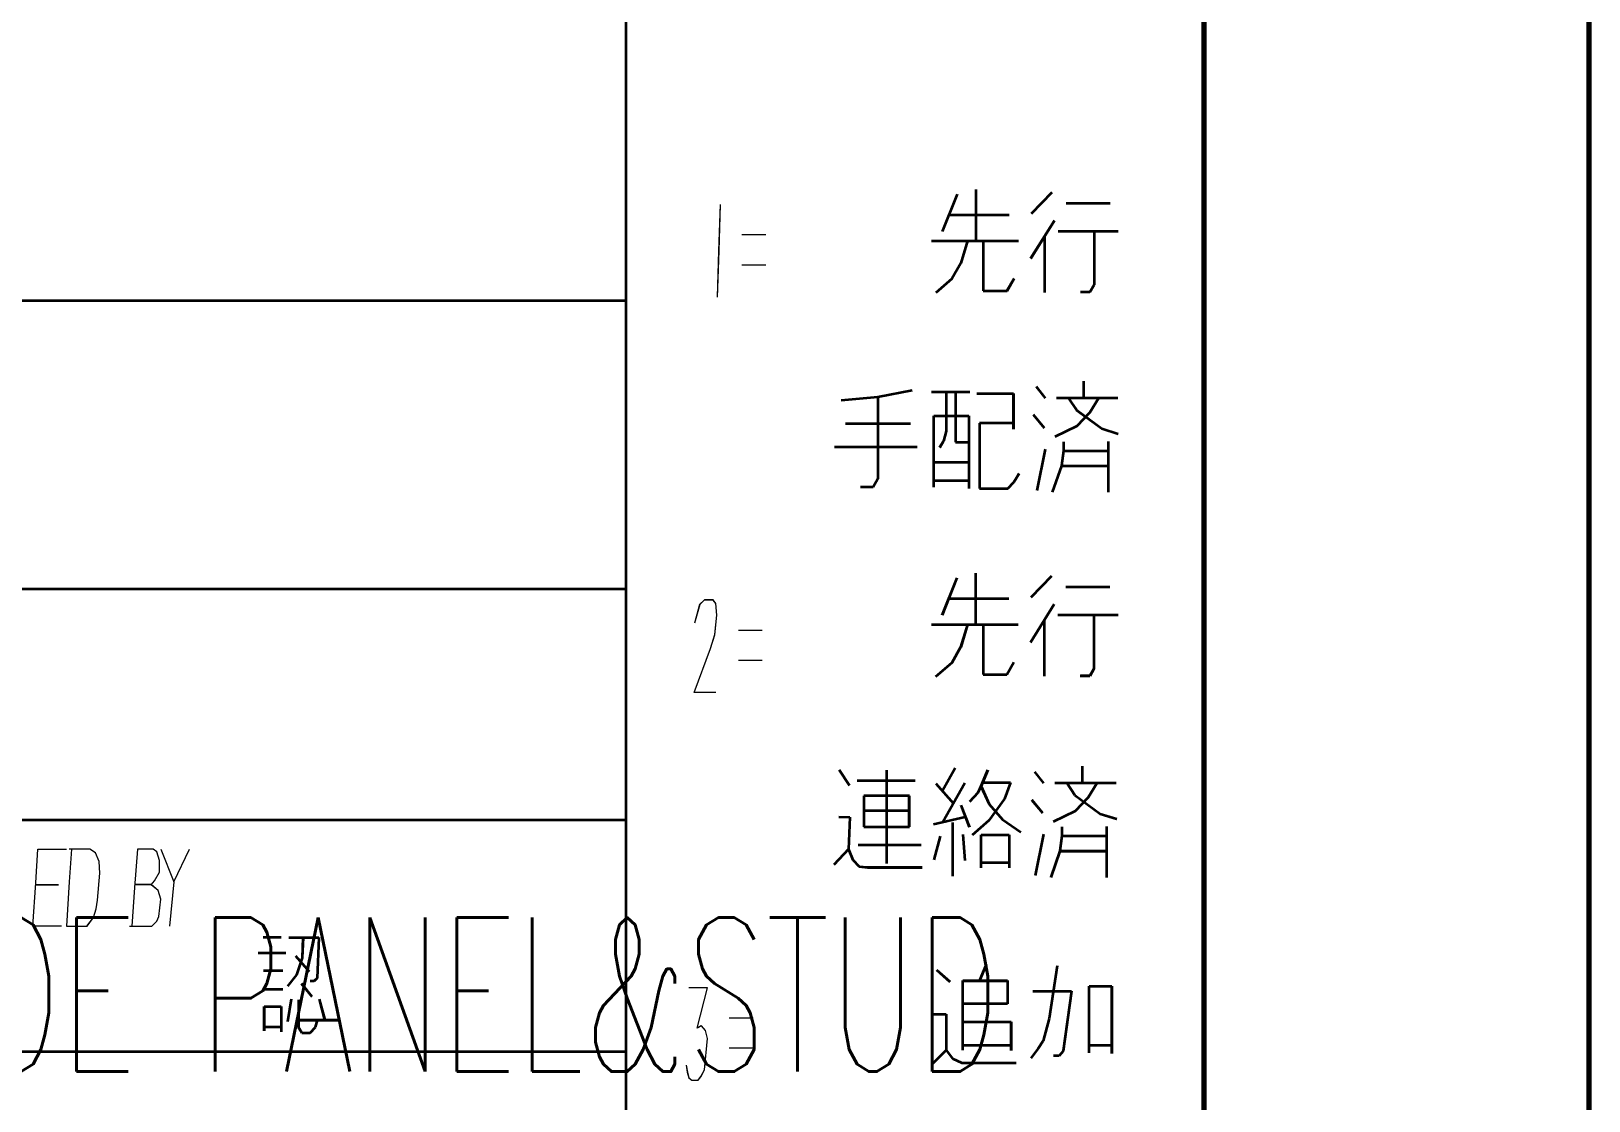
# Model space of a CAD drawing. Header units: millimetres. Extents: x 1333 to 104182, y -62616 to -5704.
# Drawn here: x 45198.6 to 45279.5, y -62341.4 to -62285.8 of the extents above; entities that cross this region are included whole.
import ezdxf
from ezdxf.enums import TextEntityAlignment as Align

# ---------------------------------------------------------------- set-up
doc = ezdxf.new("R2010")
doc.units = ezdxf.units.MM
doc.header["$LTSCALE"] = 0.5
for name, color, linetype in [('08', 1, 'Continuous'), ('11', 3, 'Continuous'), ('SHM_LABEL', 40, 'Continuous')]:
    doc.layers.add(name, color=color, linetype=linetype)
doc.styles.get("Standard").update_dxf_attribs({"font": 'simplex.shx'})

# ---------------------------------------------------------------- blocks, each defined once
blk = doc.blocks.new('999')
at = {"color": 7, "lineweight": 70}
for p, q in [((75924.98, -10161.12), (75924.98, -11943.12)), ((75894.98, -10191.12), (75894.98, -11913.12))]:
    blk.add_line(p, q, dxfattribs=at)
at = {"color": 7, "lineweight": 35}
for p, q in [((75849.98, -11451.12), (75849.98, -11913.12)), ((75894.98, -11451.12), (75894.98, -11913.12)), ((75594.98, -11506.62), (75849.98, -11506.62)), ((75849.98, -11529.12), (75474.98, -11529.12)), ((75849.98, -11547.12), (75474.98, -11547.12)), ((75474.98, -11565.12), (75849.98, -11565.12))]:
    blk.add_line(p, q, dxfattribs=at)
at = {"color": 7, "lineweight": 35, "ltscale": 0.026062}
blk.add_line((75875.77, -11498.35), (75874.61, -11501.25), dxfattribs=at)
at = {"color": 7, "lineweight": 35, "ltscale": 0.033304}
for p, q in [((75877.22, -11497.98), (75877.22, -11501.98)), ((75877.2, -11527.88), (75877.2, -11531.87))]:
    blk.add_line(p, q, dxfattribs=at)
at = {"color": 7, "lineweight": 35, "ltscale": 0.019246}
blk.add_line((75883.15, -11498.21), (75881.54, -11499.87), dxfattribs=at)
at = {"color": 7, "lineweight": 35, "ltscale": 0.028564}
for p, q in [((75884.27, -11499.04), (75887.7, -11499.04)), ((75884.25, -11528.93), (75887.68, -11528.93))]:
    blk.add_line(p, q, dxfattribs=at)
at = {"color": 7, "lineweight": 35, "ltscale": 0.039099}
for p, q in [((75875.13, -11499.95), (75879.82, -11499.95)), ((75875.11, -11529.85), (75879.8, -11529.85))]:
    blk.add_line(p, q, dxfattribs=at)
at = {"color": 7, "lineweight": 35, "ltscale": 0.029158}
for p, q in [((75883.35, -11500.39), (75881.5, -11503.37)), ((75883.33, -11530.29), (75881.48, -11533.26))]:
    blk.add_line(p, q, dxfattribs=at)
at = {"color": 7, "lineweight": 35, "ltscale": 0.056299}
for p, q in [((75873.79, -11501.98), (75880.55, -11501.98)), ((75873.77, -11531.87), (75880.53, -11531.87))]:
    blk.add_line(p, q, dxfattribs=at)
at = {"color": 7, "lineweight": 35, "ltscale": 0.015235}
for p, q in [((75876.59, -11501.98), (75876.06, -11503.73)), ((75876.57, -11531.87), (75876.05, -11533.62))]:
    blk.add_line(p, q, dxfattribs=at)
at = {"color": 7, "lineweight": 35, "ltscale": 0.032477}
blk.add_line((75877.81, -11501.98), (75877.81, -11505.88), dxfattribs=at)
at = {"color": 7, "lineweight": 35, "ltscale": 0.036459}
blk.add_line((75882.58, -11501.63), (75882.58, -11506.01), dxfattribs=at)
at = {"color": 7, "lineweight": 35, "ltscale": 0.039001}
blk.add_line((75883.64, -11501.22), (75888.32, -11501.22), dxfattribs=at)
at = {"color": 7, "lineweight": 35, "ltscale": 0.034955}
for p, q in [((75886.45, -11501.22), (75886.45, -11505.41)), ((75886.43, -11531.11), (75886.43, -11535.31))]:
    blk.add_line(p, q, dxfattribs=at)
at = {"color": 7, "lineweight": 35, "ltscale": 0.011701}
blk.add_line((75876.06, -11503.73), (75875.37, -11504.95), dxfattribs=at)
at = {"color": 7, "lineweight": 35, "ltscale": 0.013835}
blk.add_line((75875.37, -11504.95), (75874.12, -11506.04), dxfattribs=at)
at = {"color": 7, "lineweight": 35, "ltscale": 0.009281}
blk.add_line((75879.66, -11505.88), (75880.21, -11504.91), dxfattribs=at)
at = {"color": 7, "lineweight": 35, "ltscale": 0.005464}
for p, q in [((75886.45, -11505.41), (75886.12, -11505.98)), ((75886.43, -11535.31), (75886.1, -11535.88))]:
    blk.add_line(p, q, dxfattribs=at)
at = {"color": 7, "lineweight": 35, "ltscale": 0.015381}
for p, q in [((75877.81, -11505.88), (75879.66, -11505.88)), ((75877.79, -11535.77), (75879.64, -11535.77))]:
    blk.add_line(p, q, dxfattribs=at)
at = {"color": 7, "lineweight": 35, "ltscale": 0.006055}
for p, q in [((75886.12, -11505.98), (75885.39, -11505.98)), ((75886.1, -11535.88), (75885.37, -11535.88))]:
    blk.add_line(p, q, dxfattribs=at)
at = {"color": 7, "lineweight": 35, "ltscale": 0.010736}
for p, q in [((75885.65, -11514.2), (75885.65, -11512.91)), ((75885.53, -11544.2), (75885.53, -11542.91))]:
    blk.add_line(p, q, dxfattribs=at)
at = {"color": 7, "lineweight": 35, "ltscale": 0.023991}
blk.add_line((75866.74, -11514.4), (75869.6, -11514.13), dxfattribs=at)
at = {"color": 7, "lineweight": 35, "ltscale": 0.022685}
blk.add_line((75869.6, -11514.13), (75872.27, -11513.61), dxfattribs=at)
at = {"color": 7, "lineweight": 35, "ltscale": 0.053122}
blk.add_line((75869.6, -11514.13), (75869.6, -11520.51), dxfattribs=at)
at = {"color": 7, "lineweight": 35, "ltscale": 0.024707}
blk.add_line((75873.79, -11513.74), (75876.76, -11513.74), dxfattribs=at)
at = {"color": 7, "lineweight": 35, "ltscale": 0.025598}
blk.add_line((75874.91, -11513.74), (75874.91, -11516.81), dxfattribs=at)
at = {"color": 7, "lineweight": 35, "ltscale": 0.032755}
blk.add_line((75875.64, -11513.74), (75875.64, -11517.67), dxfattribs=at)
at = {"color": 7, "lineweight": 35, "ltscale": 0.023621}
blk.add_line((75877.32, -11513.87), (75880.15, -11513.87), dxfattribs=at)
at = {"color": 7, "lineweight": 35, "ltscale": 0.02312}
blk.add_line((75880.15, -11513.87), (75880.15, -11516.64), dxfattribs=at)
at = {"color": 7, "lineweight": 35, "ltscale": 0.009403}
blk.add_line((75881.93, -11513.34), (75882.62, -11514.23), dxfattribs=at)
at = {"color": 7, "lineweight": 35, "ltscale": 0.039832}
blk.add_line((75883.51, -11514.2), (75888.29, -11514.2), dxfattribs=at)
at = {"color": 7, "lineweight": 35, "ltscale": 0.009538}
for p, q in [((75884.43, -11514.2), (75885.06, -11515.16)), ((75884.31, -11544.2), (75884.94, -11545.15))]:
    blk.add_line(p, q, dxfattribs=at)
at = {"color": 7, "lineweight": 35, "ltscale": 0.020452}
for p, q in [((75885.06, -11515.16), (75887.04, -11516.61)), ((75884.94, -11545.15), (75886.92, -11546.61))]:
    blk.add_line(p, q, dxfattribs=at)
at = {"color": 7, "lineweight": 35, "ltscale": 0.012254}
blk.add_line((75886.12, -11515.36), (75885.09, -11516.41), dxfattribs=at)
at = {"color": 7, "lineweight": 35, "ltscale": 0.011223}
for p, q in [((75886.81, -11514.2), (75886.12, -11515.36)), ((75879.93, -11544.18), (75879.47, -11545.44)), ((75886.68, -11544.2), (75885.99, -11545.35))]:
    blk.add_line(p, q, dxfattribs=at)
at = {"color": 7, "lineweight": 35, "ltscale": 0.042297}
blk.add_line((75867.07, -11516.21), (75872.14, -11516.21), dxfattribs=at)
at = {"color": 7, "lineweight": 35, "ltscale": 0.022803}
for p, q in [((75873.95, -11515.62), (75876.69, -11515.62)), ((75873.95, -11519.22), (75876.69, -11519.22)), ((75873.95, -11520.64), (75876.69, -11520.64))]:
    blk.add_line(p, q, dxfattribs=at)
at = {"color": 7, "lineweight": 35, "ltscale": 0.04624}
blk.add_line((75873.95, -11521.17), (75873.95, -11515.62), dxfattribs=at)
at = {"color": 7, "lineweight": 35, "ltscale": 0.047064}
blk.add_line((75876.69, -11515.62), (75876.69, -11521.27), dxfattribs=at)
at = {"color": 7, "lineweight": 35, "ltscale": 0.042386}
blk.add_line((75877.51, -11516.18), (75877.51, -11521.27), dxfattribs=at)
at = {"color": 7, "lineweight": 35, "ltscale": 0.021973}
blk.add_line((75880.15, -11516.18), (75877.51, -11516.18), dxfattribs=at)
at = {"color": 7, "lineweight": 35, "ltscale": 0.011127}
for p, q in [((75881.7, -11515.52), (75882.56, -11516.54)), ((75881.58, -11545.52), (75882.43, -11546.54))]:
    blk.add_line(p, q, dxfattribs=at)
at = {"color": 7, "lineweight": 35, "ltscale": 0.015854}
blk.add_line((75885.09, -11516.41), (75883.38, -11517.24), dxfattribs=at)
at = {"color": 7, "lineweight": 35, "ltscale": 0.004815}
blk.add_line((75874.7, -11517.58), (75874.41, -11518.08), dxfattribs=at)
at = {"color": 7, "lineweight": 35, "ltscale": 0.006662}
blk.add_line((75874.91, -11516.81), (75874.7, -11517.58), dxfattribs=at)
at = {"color": 7, "lineweight": 35, "ltscale": 0.008789}
blk.add_line((75875.64, -11517.67), (75876.69, -11517.67), dxfattribs=at)
at = {"color": 7, "lineweight": 35, "ltscale": 0.005807}
blk.add_line((75884.06, -11517.63), (75884.06, -11518.33), dxfattribs=at)
at = {"color": 7, "lineweight": 35, "ltscale": 0.011203}
for p, q in [((75887.04, -11516.61), (75888.32, -11517.01)), ((75886.92, -11546.61), (75888.2, -11547))]:
    blk.add_line(p, q, dxfattribs=at)
at = {"color": 7, "lineweight": 35, "ltscale": 0.033029}
for p, q in [((75887.53, -11517.6), (75887.53, -11521.57)), ((75887.41, -11547.6), (75887.41, -11551.56))]:
    blk.add_line(p, q, dxfattribs=at)
at = {"color": 7, "lineweight": 35, "ltscale": 0.053833}
blk.add_line((75866.21, -11518.03), (75872.67, -11518.03), dxfattribs=at)
at = {"color": 7, "lineweight": 35, "ltscale": 0.027528}
blk.add_line((75882, -11521.43), (75882.66, -11518.2), dxfattribs=at)
at = {"color": 7, "lineweight": 35, "ltscale": 0.009992}
blk.add_line((75884.06, -11518.33), (75883.91, -11519.52), dxfattribs=at)
at = {"color": 7, "lineweight": 35, "ltscale": 0.028931}
for p, q in [((75884.06, -11518.33), (75887.53, -11518.33)), ((75883.94, -11548.33), (75887.41, -11548.33))]:
    blk.add_line(p, q, dxfattribs=at)
at = {"color": 7, "lineweight": 35, "ltscale": 0.006568}
blk.add_line((75880.2, -11520.79), (75880.59, -11520.11), dxfattribs=at)
at = {"color": 7, "lineweight": 35, "ltscale": 0.0181}
for p, q in [((75883.91, -11519.52), (75883.18, -11521.57)), ((75883.78, -11549.51), (75883.06, -11551.56))]:
    blk.add_line(p, q, dxfattribs=at)
at = {"color": 7, "lineweight": 35, "ltscale": 0.030212}
for p, q in [((75883.91, -11519.52), (75887.53, -11519.52)), ((75883.78, -11549.51), (75887.41, -11549.51))]:
    blk.add_line(p, q, dxfattribs=at)
at = {"color": 7, "lineweight": 35, "ltscale": 0.008105}
blk.add_line((75869.23, -11521.16), (75868.25, -11521.16), dxfattribs=at)
at = {"color": 7, "lineweight": 35, "ltscale": 0.006311}
blk.add_line((75869.6, -11520.51), (75869.23, -11521.16), dxfattribs=at)
at = {"color": 7, "lineweight": 35, "ltscale": 0.018396}
blk.add_line((75877.51, -11521.27), (75879.72, -11521.27), dxfattribs=at)
at = {"color": 7, "lineweight": 35, "ltscale": 0.005641}
blk.add_line((75879.72, -11521.27), (75880.2, -11520.79), dxfattribs=at)
at = {"color": 7, "lineweight": 35, "ltscale": 0.026057}
blk.add_line((75875.75, -11528.24), (75874.59, -11531.15), dxfattribs=at)
at = {"color": 7, "lineweight": 35, "ltscale": 0.019243}
blk.add_line((75883.13, -11528.11), (75881.52, -11529.76), dxfattribs=at)
at = {"color": 7, "lineweight": 35, "ltscale": 0.038989}
blk.add_line((75883.63, -11531.11), (75888.3, -11531.11), dxfattribs=at)
at = {"color": 7, "lineweight": 35, "ltscale": 0.03248}
blk.add_line((75877.79, -11531.87), (75877.79, -11535.77), dxfattribs=at)
at = {"color": 7, "lineweight": 35, "ltscale": 0.036456}
blk.add_line((75882.56, -11531.53), (75882.56, -11535.9), dxfattribs=at)
at = {"color": 7, "lineweight": 35, "ltscale": 0.011707}
blk.add_line((75876.05, -11533.62), (75875.35, -11534.85), dxfattribs=at)
at = {"color": 7, "lineweight": 35, "ltscale": 0.013828}
blk.add_line((75875.35, -11534.85), (75874.1, -11535.94), dxfattribs=at)
at = {"color": 7, "lineweight": 35, "ltscale": 0.009289}
blk.add_line((75879.64, -11535.77), (75880.19, -11534.81), dxfattribs=at)
at = {"color": 7, "lineweight": 35, "ltscale": 0.012115}
blk.add_line((75866.59, -11543.18), (75867.38, -11544.4), dxfattribs=at)
at = {"color": 7, "lineweight": 35, "ltscale": 0.060452}
blk.add_line((75870.28, -11543.22), (75870.28, -11550.47), dxfattribs=at)
at = {"color": 7, "lineweight": 35, "ltscale": 0.016808}
blk.add_line((75875.62, -11543.06), (75874.64, -11544.82), dxfattribs=at)
at = {"color": 7, "lineweight": 35, "ltscale": 0.011191}
blk.add_line((75878.15, -11543.22), (75877.63, -11544.46), dxfattribs=at)
at = {"color": 7, "lineweight": 35, "ltscale": 0.037488}
blk.add_line((75868, -11544.01), (75872.5, -11544.01), dxfattribs=at)
at = {"color": 7, "lineweight": 35, "ltscale": 0.01723}
blk.add_line((75874.12, -11544.26), (75875.49, -11545.81), dxfattribs=at)
at = {"color": 7, "lineweight": 35, "ltscale": 0.029078}
blk.add_line((75876.38, -11544.22), (75874.66, -11547.26), dxfattribs=at)
at = {"color": 7, "lineweight": 35, "ltscale": 0.004832}
blk.add_line((75877.63, -11544.46), (75877.38, -11544.98), dxfattribs=at)
at = {"color": 7, "lineweight": 35, "ltscale": 0.012763}
blk.add_line((75877.63, -11544.46), (75878.27, -11545.85), dxfattribs=at)
at = {"color": 7, "lineweight": 35, "ltscale": 0.018176}
for p, q in [((75877.75, -11544.18), (75879.93, -11544.18)), ((75877.65, -11548.25), (75879.83, -11548.25)), ((75877.65, -11550.41), (75879.83, -11550.41))]:
    blk.add_line(p, q, dxfattribs=at)
at = {"color": 7, "lineweight": 35, "ltscale": 0.009411}
blk.add_line((75881.81, -11543.34), (75882.5, -11544.23), dxfattribs=at)
at = {"color": 7, "lineweight": 35, "ltscale": 0.039819}
blk.add_line((75883.39, -11544.2), (75888.17, -11544.2), dxfattribs=at)
at = {"color": 7, "lineweight": 35, "ltscale": 0.020151}
for p, q in [((75868.5, -11545.21), (75868.5, -11547.63)), ((75872.05, -11547.63), (75872.05, -11545.21))]:
    blk.add_line(p, q, dxfattribs=at)
at = {"color": 7, "lineweight": 35, "ltscale": 0.02959}
for p, q in [((75872.05, -11545.21), (75868.5, -11545.21)), ((75872.05, -11546.37), (75868.5, -11546.37)), ((75868.5, -11547.63), (75872.05, -11547.63))]:
    blk.add_line(p, q, dxfattribs=at)
at = {"color": 7, "lineweight": 35, "ltscale": 0.007867}
blk.add_line((75877.38, -11544.98), (75876.74, -11545.68), dxfattribs=at)
at = {"color": 7, "lineweight": 35, "ltscale": 0.017303}
blk.add_line((75879.47, -11545.44), (75878.25, -11547.13), dxfattribs=at)
at = {"color": 7, "lineweight": 35, "ltscale": 0.012257}
blk.add_line((75885.99, -11545.35), (75884.97, -11546.41), dxfattribs=at)
at = {"color": 7, "lineweight": 35, "ltscale": 0.007087}
blk.add_line((75866.57, -11546.84), (75867.42, -11546.87), dxfattribs=at)
at = {"color": 7, "lineweight": 35, "ltscale": 0.02081}
blk.add_line((75867.42, -11546.87), (75867.32, -11549.37), dxfattribs=at)
at = {"color": 7, "lineweight": 35, "ltscale": 0.021142}
blk.add_line((75873.93, -11547.42), (75876.4, -11546.84), dxfattribs=at)
at = {"color": 7, "lineweight": 35, "ltscale": 0.015353}
blk.add_line((75876.07, -11545.93), (75876.72, -11547.65), dxfattribs=at)
at = {"color": 7, "lineweight": 35, "ltscale": 0.013237}
blk.add_line((75878.27, -11545.85), (75879.31, -11547.05), dxfattribs=at)
at = {"color": 7, "lineweight": 35, "ltscale": 0.015852}
blk.add_line((75884.97, -11546.41), (75883.26, -11547.24), dxfattribs=at)
at = {"color": 7, "lineweight": 35, "ltscale": 0.034821}
blk.add_line((75875.41, -11547.3), (75875.41, -11551.48), dxfattribs=at)
at = {"color": 7, "lineweight": 35, "ltscale": 0.014493}
blk.add_line((75878.25, -11547.13), (75876.94, -11548.27), dxfattribs=at)
at = {"color": 7, "lineweight": 35, "ltscale": 0.014467}
blk.add_line((75879.31, -11547.05), (75880.74, -11548.04), dxfattribs=at)
at = {"color": 7, "lineweight": 35, "ltscale": 0.005811}
blk.add_line((75883.94, -11547.63), (75883.94, -11548.33), dxfattribs=at)
at = {"color": 7, "lineweight": 35, "ltscale": 0.040857}
blk.add_line((75868.08, -11549.04), (75872.98, -11549.04), dxfattribs=at)
at = {"color": 7, "lineweight": 35, "ltscale": 0.015832}
blk.add_line((75874.45, -11548.36), (75873.96, -11550.2), dxfattribs=at)
at = {"color": 7, "lineweight": 35, "ltscale": 0.016815}
blk.add_line((75876.22, -11548.23), (75876.38, -11550.24), dxfattribs=at)
at = {"color": 7, "lineweight": 35, "ltscale": 0.021439}
for p, q in [((75877.65, -11550.82), (75877.65, -11548.25)), ((75879.83, -11548.25), (75879.83, -11550.82))]:
    blk.add_line(p, q, dxfattribs=at)
at = {"color": 7, "lineweight": 35, "ltscale": 0.027525}
blk.add_line((75881.87, -11551.43), (75882.53, -11548.19), dxfattribs=at)
at = {"color": 7, "lineweight": 35, "ltscale": 0.009989}
blk.add_line((75883.94, -11548.33), (75883.78, -11549.51), dxfattribs=at)
at = {"color": 7, "lineweight": 35, "ltscale": 0.014014}
blk.add_line((75867.32, -11549.37), (75866.17, -11550.59), dxfattribs=at)
at = {"color": 7, "lineweight": 35, "ltscale": 0.007453}
blk.add_line((75867.32, -11549.37), (75867.65, -11550.2), dxfattribs=at)
at = {"color": 7, "lineweight": 35, "ltscale": 0.005915}
blk.add_line((75867.65, -11550.2), (75868.15, -11550.71), dxfattribs=at)
at = {"color": 7, "lineweight": 35, "ltscale": 0.005361}
blk.add_line((75868.15, -11550.71), (75868.79, -11550.78), dxfattribs=at)
at = {"color": 7, "lineweight": 35, "ltscale": 0.035547}
blk.add_line((75868.79, -11550.78), (75873.06, -11550.78), dxfattribs=at)
at = {"color": 7, "lineweight": 35, "ltscale": 0.011829}
blk.add_line((75821.71, -11556.22), (75823.13, -11556.22), dxfattribs=at)
at = {"color": 7, "lineweight": 35, "ltscale": 0.01936}
blk.add_line((75823.73, -11556.25), (75826.06, -11556.25), dxfattribs=at)
at = {"color": 7, "lineweight": 35, "ltscale": 0.013301}
blk.add_line((75824.82, -11556.25), (75824.75, -11557.84), dxfattribs=at)
at = {"color": 7, "lineweight": 35, "ltscale": 0.026356}
blk.add_line((75826.06, -11556.25), (75825.93, -11559.41), dxfattribs=at)
at = {"color": 7, "lineweight": 35, "ltscale": 0.01803}
blk.add_line((75821.33, -11557.44), (75823.49, -11557.44), dxfattribs=at)
at = {"color": 7, "lineweight": 35, "ltscale": 0.013477}
blk.add_line((75824.25, -11557.67), (75825.31, -11558.89), dxfattribs=at)
at = {"color": 7, "lineweight": 35, "ltscale": 0.012549}
blk.add_line((75821.74, -11558.82), (75823.25, -11558.82), dxfattribs=at)
at = {"color": 7, "lineweight": 35, "ltscale": 0.011503}
blk.add_line((75824.75, -11557.84), (75824.31, -11559.15), dxfattribs=at)
at = {"color": 7, "lineweight": 35, "ltscale": 0.01167}
blk.add_line((75874.16, -11558.76), (75875.21, -11559.69), dxfattribs=at)
at = {"color": 7, "lineweight": 35, "ltscale": 0.011326}
blk.add_line((75878.03, -11558.35), (75877.51, -11559.61), dxfattribs=at)
at = {"color": 7, "lineweight": 35, "ltscale": 0.034764}
blk.add_line((75883.57, -11558.45), (75882.94, -11562.57), dxfattribs=at)
at = {"color": 7, "lineweight": 35, "ltscale": 0.009363}
blk.add_line((75824.31, -11559.15), (75823.61, -11560.03), dxfattribs=at)
at = {"color": 7, "lineweight": 35, "ltscale": 0.010799}
blk.add_line((75824.69, -11559.84), (75825.51, -11560.85), dxfattribs=at)
at = {"color": 7, "lineweight": 35, "ltscale": 0.002505}
blk.add_line((75825.68, -11559.64), (75825.38, -11559.65), dxfattribs=at)
at = {"color": 7, "lineweight": 35, "ltscale": 0.002798}
blk.add_line((75825.93, -11559.41), (75825.68, -11559.64), dxfattribs=at)
at = {"color": 7, "lineweight": 35, "ltscale": 0.028906}
for p, q in [((75876.22, -11559.61), (75879.69, -11559.61)), ((75879.69, -11561.41), (75876.22, -11561.41))]:
    blk.add_line(p, q, dxfattribs=at)
at = {"color": 7, "lineweight": 35, "ltscale": 0.045157}
blk.add_line((75876.22, -11565.03), (75876.22, -11559.61), dxfattribs=at)
at = {"color": 7, "lineweight": 35, "ltscale": 0.014951}
blk.add_line((75879.69, -11559.61), (75879.69, -11561.41), dxfattribs=at)
at = {"color": 7, "lineweight": 35, "ltscale": 0.014624}
for p, q in [((75886.06, -11560.04), (75887.81, -11560.04)), ((75887.81, -11564.66), (75886.06, -11564.66))]:
    blk.add_line(p, q, dxfattribs=at)
at = {"color": 7, "lineweight": 35, "ltscale": 0.043307}
blk.add_line((75886.06, -11565.23), (75886.06, -11560.04), dxfattribs=at)
at = {"color": 7, "lineweight": 35, "ltscale": 0.043768}
blk.add_line((75887.81, -11560.04), (75887.81, -11565.29), dxfattribs=at)
at = {"color": 7, "lineweight": 35, "ltscale": 0.012781}
blk.add_line((75821.71, -11560.27), (75823.25, -11560.27), dxfattribs=at)
at = {"color": 7, "lineweight": 35, "ltscale": 0.014818}
blk.add_line((75823.91, -11561.06), (75823.61, -11562.81), dxfattribs=at)
at = {"color": 7, "lineweight": 35, "ltscale": 0.017834}
blk.add_line((75824.48, -11561.11), (75824.48, -11563.25), dxfattribs=at)
at = {"color": 7, "lineweight": 35, "ltscale": 0.013793}
blk.add_line((75826.07, -11561.06), (75826.51, -11562.66), dxfattribs=at)
at = {"color": 7, "lineweight": 35, "ltscale": 0.02522}
blk.add_line((75881.67, -11560.42), (75884.69, -11560.42), dxfattribs=at)
at = {"color": 7, "lineweight": 35, "ltscale": 0.039231}
blk.add_line((75884.69, -11560.42), (75884.03, -11565.09), dxfattribs=at)
at = {"color": 7, "lineweight": 35, "ltscale": 0.010999}
for p, q in [((75821.81, -11561.62), (75823.13, -11561.62)), ((75821.81, -11563.2), (75823.13, -11563.2))]:
    blk.add_line(p, q, dxfattribs=at)
at = {"color": 7, "lineweight": 35, "ltscale": 0.015799}
blk.add_line((75821.81, -11563.52), (75821.81, -11561.62), dxfattribs=at)
at = {"color": 7, "lineweight": 35, "ltscale": 0.016516}
blk.add_line((75823.13, -11561.62), (75823.13, -11563.6), dxfattribs=at)
at = {"color": 7, "lineweight": 35, "ltscale": 0.009998}
blk.add_line((75873.73, -11562.22), (75874.93, -11562.22), dxfattribs=at)
at = {"color": 7, "lineweight": 35, "ltscale": 0.023425}
blk.add_line((75874.93, -11562.22), (75874.93, -11565.03), dxfattribs=at)
at = {"color": 7, "lineweight": 35, "ltscale": 0.014994}
blk.add_line((75882.94, -11562.57), (75882.48, -11564.31), dxfattribs=at)
at = {"color": 7, "lineweight": 35, "ltscale": 0.00408}
blk.add_line((75824.48, -11563.25), (75824.72, -11563.67), dxfattribs=at)
at = {"color": 7, "lineweight": 35, "ltscale": 0.005493}
blk.add_line((75824.72, -11563.67), (75825.38, -11563.67), dxfattribs=at)
at = {"color": 7, "lineweight": 35, "ltscale": 0.005028}
blk.add_line((75825.38, -11563.67), (75825.81, -11563.24), dxfattribs=at)
at = {"color": 7, "lineweight": 35, "ltscale": 0.004708}
blk.add_line((75825.81, -11563.24), (75825.96, -11562.7), dxfattribs=at)
at = {"color": 7, "lineweight": 35, "ltscale": 0.031213}
for p, q in [((75876.22, -11562.81), (75879.97, -11562.81)), ((75876.22, -11564.64), (75879.97, -11564.64))]:
    blk.add_line(p, q, dxfattribs=at)
at = {"color": 7, "lineweight": 35, "ltscale": 0.018649}
blk.add_line((75879.97, -11562.81), (75879.97, -11565.05), dxfattribs=at)
at = {"color": 7, "lineweight": 35, "ltscale": 0.012846}
blk.add_line((75874.93, -11565.03), (75873.84, -11566.12), dxfattribs=at)
at = {"color": 7, "lineweight": 35, "ltscale": 0.006719}
blk.add_line((75874.93, -11565.03), (75875.41, -11565.68), dxfattribs=at)
at = {"color": 7, "lineweight": 35, "ltscale": 0.00791}
blk.add_line((75882.09, -11564.9), (75881.52, -11565.66), dxfattribs=at)
at = {"color": 7, "lineweight": 35, "ltscale": 0.005891}
blk.add_line((75882.48, -11564.31), (75882.09, -11564.9), dxfattribs=at)
at = {"color": 7, "lineweight": 35, "ltscale": 0.003947}
blk.add_line((75884.03, -11565.09), (75883.73, -11565.46), dxfattribs=at)
at = {"color": 7, "lineweight": 35, "ltscale": 0.006604}
blk.add_line((75875.41, -11565.68), (75876.13, -11566.01), dxfattribs=at)
at = {"color": 7, "lineweight": 35, "ltscale": 0.035364}
blk.add_line((75876.13, -11566.01), (75880.37, -11566.01), dxfattribs=at)
at = {"color": 7, "lineweight": 35, "ltscale": 0.00369}
blk.add_line((75883.73, -11565.46), (75883.29, -11565.47), dxfattribs=at)
at = {"color": 7, "lineweight": 13}
for points in [[(75857.32, -11499.16), (75857.2, -11502.76), (75857.08, -11506.36)], [(75859.02, -11501.5), (75860.87, -11501.5)], [(75859.02, -11503.84), (75860.87, -11503.84)], [(75856.97, -11537.16), (75855.28, -11537.16), (75856.57, -11533.74), (75856.89, -11532.66), (75857.05, -11531.13), (75856.97, -11530.23), (75856.77, -11529.96), (75856.08, -11529.96), (75855.72, -11530.32), (75855.32, -11531.76)], [(75858.75, -11532.3), (75860.6, -11532.3)], [(75858.75, -11534.64), (75860.6, -11534.64)], [(75806, -11555.36), (75803.79, -11555.36), (75804.01, -11551.98), (75804.17, -11549.36), (75806.39, -11549.36)], [(75806.39, -11555.36), (75808, -11555.36), (75808.5, -11554.68), (75808.72, -11554.01), (75808.83, -11553.33), (75809, -11551.23), (75808.94, -11550.33), (75808.66, -11549.66), (75808.22, -11549.36), (75806.61, -11549.36)], [(75806.78, -11549.36), (75806.61, -11551.91), (75806.39, -11555.36)], [(75811.32, -11555.36), (75813.04, -11555.36), (75813.43, -11554.98), (75813.6, -11554.61), (75813.76, -11553.26), (75813.54, -11552.58), (75812.99, -11552.13), (75813.26, -11551.83), (75813.65, -11551.16), (75813.65, -11550.26), (75813.43, -11549.58), (75813.15, -11549.36), (75811.93, -11549.36), (75811.71, -11552.36), (75811.49, -11555.36)], [(75813.76, -11549.36), (75814.76, -11551.91), (75814.43, -11555.36)], [(75814.76, -11551.91), (75815.98, -11549.36)], [(75804.01, -11552.13), (75805.78, -11552.13)], [(75812.99, -11552.13), (75811.71, -11552.13)], [(75854.68, -11566.19), (75854.76, -11566.73), (75854.88, -11567.18), (75855.12, -11567.36), (75855.6, -11567.36), (75855.81, -11567.09), (75856.09, -11566.55), (75856.33, -11564.12), (75856.17, -11563.49), (75855.85, -11563.13), (75855.52, -11563.31), (75856.33, -11560.16), (75854.88, -11560.16)], [(75858.02, -11562.5), (75859.88, -11562.5)], [(75858.02, -11564.84), (75859.88, -11564.84)]]:
    blk.add_lwpolyline(points, dxfattribs=at)

msp = doc.modelspace()

# ---------------------------------------------------------------- linework, layer by layer
at = {"color": 7, "lineweight": 70}
for p, q in [((45279.462, -61402.825), (45279.462, -62590.825)), ((45259.462, -61422.825), (45259.462, -62570.825))]:
    msp.add_line(p, q, dxfattribs=at)
at = {"color": 7, "lineweight": 35}
for p, q in [((45229.462, -62262.825), (45229.462, -62570.825)), ((45259.462, -62262.825), (45259.462, -62570.825)), ((45059.462, -62299.825), (45229.462, -62299.825)), ((45229.462, -62314.825), (44979.462, -62314.825)), ((45229.462, -62326.825), (44979.462, -62326.825)), ((44979.462, -62338.825), (45229.462, -62338.825))]:
    msp.add_line(p, q, dxfattribs=at)
at = {"color": 7, "lineweight": 35, "ltscale": 0.026062}
msp.add_line((45246.656, -62294.309), (45245.886, -62296.247), dxfattribs=at)
at = {"color": 7, "lineweight": 35, "ltscale": 0.033304}
for p, q in [((45247.623, -62294.067), (45247.623, -62296.732)), ((45247.609, -62313.997), (45247.609, -62316.661))]:
    msp.add_line(p, q, dxfattribs=at)
at = {"color": 7, "lineweight": 35, "ltscale": 0.019246}
msp.add_line((45251.577, -62294.221), (45250.501, -62295.322), dxfattribs=at)
at = {"color": 7, "lineweight": 35, "ltscale": 0.028564}
for p, q in [((45252.324, -62294.772), (45254.609, -62294.772)), ((45252.311, -62314.701), (45254.596, -62314.701))]:
    msp.add_line(p, q, dxfattribs=at)
at = {"color": 7, "lineweight": 35, "ltscale": 0.039099}
for p, q in [((45246.23, -62295.381), (45249.358, -62295.381)), ((45246.217, -62315.311), (45249.345, -62315.311))]:
    msp.add_line(p, q, dxfattribs=at)
at = {"color": 7, "lineweight": 35, "ltscale": 0.029158}
for p, q in [((45251.709, -62295.675), (45250.478, -62297.656)), ((45251.696, -62315.604), (45250.465, -62317.586))]:
    msp.add_line(p, q, dxfattribs=at)
at = {"color": 7, "lineweight": 35, "ltscale": 0.056299}
for p, q in [((45245.337, -62296.732), (45249.841, -62296.732)), ((45245.325, -62316.661), (45249.829, -62316.661))]:
    msp.add_line(p, q, dxfattribs=at)
at = {"color": 7, "lineweight": 35, "ltscale": 0.015235}
for p, q in [((45247.205, -62296.732), (45246.853, -62297.899)), ((45247.192, -62316.661), (45246.84, -62317.828))]:
    msp.add_line(p, q, dxfattribs=at)
at = {"color": 7, "lineweight": 35, "ltscale": 0.032477}
msp.add_line((45248.017, -62296.732), (45248.017, -62299.33), dxfattribs=at)
at = {"color": 7, "lineweight": 35, "ltscale": 0.036459}
msp.add_line((45251.195, -62296.501), (45251.195, -62299.418), dxfattribs=at)
at = {"color": 7, "lineweight": 35, "ltscale": 0.039001}
msp.add_line((45251.906, -62296.225), (45255.026, -62296.225), dxfattribs=at)
at = {"color": 7, "lineweight": 35, "ltscale": 0.034955}
for p, q in [((45253.774, -62296.225), (45253.774, -62299.021)), ((45253.761, -62316.155), (45253.761, -62318.951))]:
    msp.add_line(p, q, dxfattribs=at)
at = {"color": 7, "lineweight": 35, "ltscale": 0.011701}
msp.add_line((45246.853, -62297.899), (45246.392, -62298.713), dxfattribs=at)
at = {"color": 7, "lineweight": 35, "ltscale": 0.013835}
msp.add_line((45246.392, -62298.713), (45245.557, -62299.44), dxfattribs=at)
at = {"color": 7, "lineweight": 35, "ltscale": 0.015381}
for p, q in [((45248.017, -62299.33), (45249.248, -62299.33)), ((45248.004, -62319.259), (45249.235, -62319.259))]:
    msp.add_line(p, q, dxfattribs=at)
at = {"color": 7, "lineweight": 35, "ltscale": 0.009281}
msp.add_line((45249.248, -62299.33), (45249.619, -62298.687), dxfattribs=at)
at = {"color": 7, "lineweight": 35, "ltscale": 0.005464}
for p, q in [((45253.774, -62299.021), (45253.555, -62299.4)), ((45253.761, -62318.951), (45253.543, -62319.329))]:
    msp.add_line(p, q, dxfattribs=at)
at = {"color": 7, "lineweight": 35, "ltscale": 0.006055}
for p, q in [((45253.555, -62299.4), (45253.071, -62299.4)), ((45253.543, -62319.329), (45253.058, -62319.329))]:
    msp.add_line(p, q, dxfattribs=at)
at = {"color": 7, "lineweight": 35, "ltscale": 0.010736}
for p, q in [((45253.247, -62304.879), (45253.247, -62304.02)), ((45253.165, -62324.877), (45253.165, -62324.018))]:
    msp.add_line(p, q, dxfattribs=at)
at = {"color": 7, "lineweight": 35, "ltscale": 0.023991}
msp.add_line((45240.635, -62305.011), (45242.546, -62304.834), dxfattribs=at)
at = {"color": 7, "lineweight": 35, "ltscale": 0.022685}
msp.add_line((45242.546, -62304.834), (45244.327, -62304.482), dxfattribs=at)
at = {"color": 7, "lineweight": 35, "ltscale": 0.053122}
msp.add_line((45242.546, -62304.834), (45242.546, -62309.084), dxfattribs=at)
at = {"color": 7, "lineweight": 35, "ltscale": 0.024707}
msp.add_line((45245.337, -62304.57), (45247.314, -62304.57), dxfattribs=at)
at = {"color": 7, "lineweight": 35, "ltscale": 0.025598}
msp.add_line((45246.084, -62304.57), (45246.084, -62306.618), dxfattribs=at)
at = {"color": 7, "lineweight": 35, "ltscale": 0.032755}
msp.add_line((45246.568, -62304.57), (45246.568, -62307.191), dxfattribs=at)
at = {"color": 7, "lineweight": 35, "ltscale": 0.023621}
msp.add_line((45247.688, -62304.658), (45249.578, -62304.658), dxfattribs=at)
at = {"color": 7, "lineweight": 35, "ltscale": 0.02312}
msp.add_line((45249.578, -62304.658), (45249.578, -62306.508), dxfattribs=at)
at = {"color": 7, "lineweight": 35, "ltscale": 0.009403}
msp.add_line((45250.764, -62304.306), (45251.225, -62304.9), dxfattribs=at)
at = {"color": 7, "lineweight": 35, "ltscale": 0.039832}
msp.add_line((45251.818, -62304.879), (45255.004, -62304.879), dxfattribs=at)
at = {"color": 7, "lineweight": 35, "ltscale": 0.009538}
for p, q in [((45252.433, -62304.879), (45252.851, -62305.517)), ((45252.351, -62324.877), (45252.769, -62325.515))]:
    msp.add_line(p, q, dxfattribs=at)
at = {"color": 7, "lineweight": 35, "ltscale": 0.011223}
for p, q in [((45254.015, -62304.879), (45253.554, -62305.649)), ((45249.43, -62324.865), (45249.121, -62325.707)), ((45253.933, -62324.877), (45253.472, -62325.647))]:
    msp.add_line(p, q, dxfattribs=at)
at = {"color": 7, "lineweight": 35, "ltscale": 0.022803}
for p, q in [((45245.447, -62305.825), (45247.271, -62305.825)), ((45245.447, -62308.225), (45247.271, -62308.225)), ((45245.447, -62309.172), (45247.271, -62309.172))]:
    msp.add_line(p, q, dxfattribs=at)
at = {"color": 7, "lineweight": 35, "ltscale": 0.04624}
msp.add_line((45245.447, -62309.525), (45245.447, -62305.825), dxfattribs=at)
at = {"color": 7, "lineweight": 35, "ltscale": 0.047064}
msp.add_line((45247.271, -62305.825), (45247.271, -62309.59), dxfattribs=at)
at = {"color": 7, "lineweight": 35, "ltscale": 0.011127}
for p, q in [((45250.61, -62305.759), (45251.181, -62306.442)), ((45250.528, -62325.757), (45251.099, -62326.44))]:
    msp.add_line(p, q, dxfattribs=at)
at = {"color": 7, "lineweight": 35, "ltscale": 0.020452}
for p, q in [((45252.851, -62305.517), (45254.169, -62306.486)), ((45252.769, -62325.515), (45254.087, -62326.484))]:
    msp.add_line(p, q, dxfattribs=at)
at = {"color": 7, "lineweight": 35, "ltscale": 0.012254}
msp.add_line((45253.554, -62305.649), (45252.873, -62306.354), dxfattribs=at)
at = {"color": 7, "lineweight": 35, "ltscale": 0.042297}
msp.add_line((45240.855, -62306.222), (45244.239, -62306.222), dxfattribs=at)
at = {"color": 7, "lineweight": 35, "ltscale": 0.006662}
msp.add_line((45246.084, -62306.618), (45245.946, -62307.133), dxfattribs=at)
at = {"color": 7, "lineweight": 35, "ltscale": 0.042386}
msp.add_line((45247.82, -62306.2), (45247.82, -62309.59), dxfattribs=at)
at = {"color": 7, "lineweight": 35, "ltscale": 0.021973}
msp.add_line((45249.578, -62306.2), (45247.82, -62306.2), dxfattribs=at)
at = {"color": 7, "lineweight": 35, "ltscale": 0.015854}
msp.add_line((45252.873, -62306.354), (45251.73, -62306.904), dxfattribs=at)
at = {"color": 7, "lineweight": 35, "ltscale": 0.011203}
for p, q in [((45254.169, -62306.486), (45255.026, -62306.75)), ((45254.087, -62326.484), (45254.944, -62326.748))]:
    msp.add_line(p, q, dxfattribs=at)
at = {"color": 7, "lineweight": 35, "ltscale": 0.053833}
msp.add_line((45240.284, -62307.433), (45244.59, -62307.433), dxfattribs=at)
at = {"color": 7, "lineweight": 35, "ltscale": 0.004815}
msp.add_line((45245.946, -62307.133), (45245.753, -62307.467), dxfattribs=at)
at = {"color": 7, "lineweight": 35, "ltscale": 0.008789}
msp.add_line((45246.568, -62307.191), (45247.271, -62307.191), dxfattribs=at)
at = {"color": 7, "lineweight": 35, "ltscale": 0.005807}
msp.add_line((45252.184, -62307.166), (45252.184, -62307.631), dxfattribs=at)
at = {"color": 7, "lineweight": 35, "ltscale": 0.033029}
for p, q in [((45254.499, -62307.146), (45254.499, -62309.789)), ((45254.417, -62327.144), (45254.417, -62329.787))]:
    msp.add_line(p, q, dxfattribs=at)
at = {"color": 7, "lineweight": 35, "ltscale": 0.027528}
msp.add_line((45250.808, -62309.701), (45251.248, -62307.543), dxfattribs=at)
at = {"color": 7, "lineweight": 35, "ltscale": 0.009992}
msp.add_line((45252.184, -62307.631), (45252.082, -62308.423), dxfattribs=at)
at = {"color": 7, "lineweight": 35, "ltscale": 0.028931}
for p, q in [((45252.184, -62307.631), (45254.499, -62307.631)), ((45252.102, -62327.629), (45254.417, -62327.629))]:
    msp.add_line(p, q, dxfattribs=at)
at = {"color": 7, "lineweight": 35, "ltscale": 0.006311}
msp.add_line((45242.546, -62309.084), (45242.294, -62309.522), dxfattribs=at)
at = {"color": 7, "lineweight": 35, "ltscale": 0.006568}
msp.add_line((45249.611, -62309.272), (45249.874, -62308.816), dxfattribs=at)
at = {"color": 7, "lineweight": 35, "ltscale": 0.0181}
for p, q in [((45252.082, -62308.423), (45251.599, -62309.789)), ((45252, -62328.421), (45251.517, -62329.787))]:
    msp.add_line(p, q, dxfattribs=at)
at = {"color": 7, "lineweight": 35, "ltscale": 0.030212}
for p, q in [((45252.082, -62308.423), (45254.499, -62308.423)), ((45252, -62328.421), (45254.417, -62328.421))]:
    msp.add_line(p, q, dxfattribs=at)
at = {"color": 7, "lineweight": 35, "ltscale": 0.008105}
msp.add_line((45242.294, -62309.522), (45241.646, -62309.522), dxfattribs=at)
at = {"color": 7, "lineweight": 35, "ltscale": 0.018396}
msp.add_line((45247.82, -62309.59), (45249.292, -62309.59), dxfattribs=at)
at = {"color": 7, "lineweight": 35, "ltscale": 0.005641}
msp.add_line((45249.292, -62309.59), (45249.611, -62309.272), dxfattribs=at)
at = {"color": 7, "lineweight": 35, "ltscale": 0.026057}
msp.add_line((45246.642, -62314.239), (45245.874, -62316.177), dxfattribs=at)
at = {"color": 7, "lineweight": 35, "ltscale": 0.019243}
msp.add_line((45251.564, -62314.151), (45250.488, -62315.252), dxfattribs=at)
at = {"color": 7, "lineweight": 35, "ltscale": 0.038989}
msp.add_line((45251.894, -62316.155), (45255.013, -62316.155), dxfattribs=at)
at = {"color": 7, "lineweight": 35, "ltscale": 0.03248}
msp.add_line((45248.004, -62316.661), (45248.004, -62319.259), dxfattribs=at)
at = {"color": 7, "lineweight": 35, "ltscale": 0.036456}
msp.add_line((45251.183, -62316.431), (45251.183, -62319.347), dxfattribs=at)
at = {"color": 7, "lineweight": 35, "ltscale": 0.011707}
msp.add_line((45246.84, -62317.828), (45246.378, -62318.643), dxfattribs=at)
at = {"color": 7, "lineweight": 35, "ltscale": 0.013828}
msp.add_line((45246.378, -62318.643), (45245.544, -62319.369), dxfattribs=at)
at = {"color": 7, "lineweight": 35, "ltscale": 0.009289}
msp.add_line((45249.235, -62319.259), (45249.607, -62318.616), dxfattribs=at)
at = {"color": 7, "lineweight": 35, "ltscale": 0.012115}
msp.add_line((45240.538, -62324.198), (45241.066, -62325.011), dxfattribs=at)
at = {"color": 7, "lineweight": 35, "ltscale": 0.060452}
msp.add_line((45242.996, -62324.224), (45242.996, -62329.06), dxfattribs=at)
at = {"color": 7, "lineweight": 35, "ltscale": 0.016808}
msp.add_line((45246.56, -62324.121), (45245.904, -62325.295), dxfattribs=at)
at = {"color": 7, "lineweight": 35, "ltscale": 0.011191}
msp.add_line((45248.246, -62324.224), (45247.899, -62325.05), dxfattribs=at)
at = {"color": 7, "lineweight": 35, "ltscale": 0.009411}
msp.add_line((45250.681, -62324.304), (45251.143, -62324.899), dxfattribs=at)
at = {"color": 7, "lineweight": 35, "ltscale": 0.037488}
msp.add_line((45241.477, -62324.753), (45244.476, -62324.753), dxfattribs=at)
at = {"color": 7, "lineweight": 35, "ltscale": 0.01723}
msp.add_line((45245.556, -62324.921), (45246.47, -62325.952), dxfattribs=at)
at = {"color": 7, "lineweight": 35, "ltscale": 0.029078}
msp.add_line((45247.062, -62324.895), (45245.917, -62326.92), dxfattribs=at)
at = {"color": 7, "lineweight": 35, "ltscale": 0.004832}
msp.add_line((45247.899, -62325.05), (45247.731, -62325.398), dxfattribs=at)
at = {"color": 7, "lineweight": 35, "ltscale": 0.012763}
msp.add_line((45247.899, -62325.05), (45248.324, -62325.978), dxfattribs=at)
at = {"color": 7, "lineweight": 35, "ltscale": 0.018176}
for p, q in [((45247.976, -62324.865), (45249.43, -62324.865)), ((45247.912, -62327.577), (45249.366, -62327.577)), ((45247.912, -62329.022), (45249.366, -62329.022))]:
    msp.add_line(p, q, dxfattribs=at)
at = {"color": 7, "lineweight": 35, "ltscale": 0.039819}
msp.add_line((45251.736, -62324.877), (45254.921, -62324.877), dxfattribs=at)
at = {"color": 7, "lineweight": 35, "ltscale": 0.020151}
for p, q in [((45241.812, -62325.553), (45241.812, -62327.165)), ((45244.179, -62327.165), (45244.179, -62325.553))]:
    msp.add_line(p, q, dxfattribs=at)
at = {"color": 7, "lineweight": 35, "ltscale": 0.02959}
for p, q in [((45244.179, -62325.553), (45241.812, -62325.553)), ((45244.179, -62326.326), (45241.812, -62326.326)), ((45241.812, -62327.165), (45244.179, -62327.165))]:
    msp.add_line(p, q, dxfattribs=at)
at = {"color": 7, "lineweight": 35, "ltscale": 0.015353}
msp.add_line((45246.856, -62326.03), (45247.294, -62327.178), dxfattribs=at)
at = {"color": 7, "lineweight": 35, "ltscale": 0.007867}
msp.add_line((45247.731, -62325.398), (45247.306, -62325.862), dxfattribs=at)
at = {"color": 7, "lineweight": 35, "ltscale": 0.017303}
msp.add_line((45249.121, -62325.707), (45248.31, -62326.829), dxfattribs=at)
at = {"color": 7, "lineweight": 35, "ltscale": 0.013237}
msp.add_line((45248.324, -62325.978), (45249.018, -62326.778), dxfattribs=at)
at = {"color": 7, "lineweight": 35, "ltscale": 0.012257}
msp.add_line((45253.472, -62325.647), (45252.791, -62326.352), dxfattribs=at)
at = {"color": 7, "lineweight": 35, "ltscale": 0.007087}
msp.add_line((45240.525, -62326.636), (45241.091, -62326.662), dxfattribs=at)
at = {"color": 7, "lineweight": 35, "ltscale": 0.02081}
msp.add_line((45241.091, -62326.662), (45241.027, -62328.325), dxfattribs=at)
at = {"color": 7, "lineweight": 35, "ltscale": 0.021142}
msp.add_line((45245.428, -62327.023), (45247.075, -62326.636), dxfattribs=at)
at = {"color": 7, "lineweight": 35, "ltscale": 0.014493}
msp.add_line((45248.31, -62326.829), (45247.435, -62327.59), dxfattribs=at)
at = {"color": 7, "lineweight": 35, "ltscale": 0.014467}
msp.add_line((45249.018, -62326.778), (45249.97, -62327.436), dxfattribs=at)
at = {"color": 7, "lineweight": 35, "ltscale": 0.015852}
msp.add_line((45252.791, -62326.352), (45251.648, -62326.902), dxfattribs=at)
at = {"color": 7, "lineweight": 35, "ltscale": 0.015832}
msp.add_line((45245.775, -62327.655), (45245.454, -62328.88), dxfattribs=at)
at = {"color": 7, "lineweight": 35, "ltscale": 0.034821}
msp.add_line((45246.419, -62326.945), (45246.419, -62329.731), dxfattribs=at)
at = {"color": 7, "lineweight": 35, "ltscale": 0.016815}
msp.add_line((45246.96, -62327.565), (45247.062, -62328.906), dxfattribs=at)
at = {"color": 7, "lineweight": 35, "ltscale": 0.021439}
for p, q in [((45247.912, -62329.293), (45247.912, -62327.577)), ((45249.366, -62327.577), (45249.366, -62329.293))]:
    msp.add_line(p, q, dxfattribs=at)
at = {"color": 7, "lineweight": 35, "ltscale": 0.027525}
msp.add_line((45250.726, -62329.699), (45251.166, -62327.541), dxfattribs=at)
at = {"color": 7, "lineweight": 35, "ltscale": 0.009989}
msp.add_line((45252.102, -62327.629), (45252, -62328.421), dxfattribs=at)
at = {"color": 7, "lineweight": 35, "ltscale": 0.005811}
msp.add_line((45252.102, -62327.164), (45252.102, -62327.629), dxfattribs=at)
at = {"color": 7, "lineweight": 35, "ltscale": 0.014014}
msp.add_line((45241.027, -62328.325), (45240.254, -62329.138), dxfattribs=at)
at = {"color": 7, "lineweight": 35, "ltscale": 0.007453}
msp.add_line((45241.027, -62328.325), (45241.246, -62328.88), dxfattribs=at)
at = {"color": 7, "lineweight": 35, "ltscale": 0.040857}
msp.add_line((45241.529, -62328.106), (45244.797, -62328.106), dxfattribs=at)
at = {"color": 7, "lineweight": 35, "ltscale": 0.005915}
msp.add_line((45241.246, -62328.88), (45241.58, -62329.215), dxfattribs=at)
at = {"color": 7, "lineweight": 35, "ltscale": 0.005361}
msp.add_line((45241.58, -62329.215), (45242.005, -62329.267), dxfattribs=at)
at = {"color": 7, "lineweight": 35, "ltscale": 0.035547}
msp.add_line((45242.005, -62329.267), (45244.849, -62329.267), dxfattribs=at)
at = {"color": 7, "lineweight": 35, "ltscale": 0.011829}
msp.add_line((45210.62, -62332.893), (45211.566, -62332.893), dxfattribs=at)
at = {"color": 7, "lineweight": 35, "ltscale": 0.01936}
msp.add_line((45211.966, -62332.912), (45213.515, -62332.912), dxfattribs=at)
at = {"color": 7, "lineweight": 35, "ltscale": 0.013301}
msp.add_line((45212.693, -62332.912), (45212.645, -62333.975), dxfattribs=at)
at = {"color": 7, "lineweight": 35, "ltscale": 0.026356}
msp.add_line((45213.515, -62332.912), (45213.429, -62335.018), dxfattribs=at)
at = {"color": 7, "lineweight": 35, "ltscale": 0.01803}
msp.add_line((45210.362, -62333.707), (45211.804, -62333.707), dxfattribs=at)
at = {"color": 7, "lineweight": 35, "ltscale": 0.013477}
msp.add_line((45212.311, -62333.86), (45213.018, -62334.674), dxfattribs=at)
at = {"color": 7, "lineweight": 35, "ltscale": 0.011503}
msp.add_line((45212.645, -62333.975), (45212.349, -62334.846), dxfattribs=at)
at = {"color": 7, "lineweight": 35, "ltscale": 0.012549}
msp.add_line((45210.638, -62334.626), (45211.642, -62334.626), dxfattribs=at)
at = {"color": 7, "lineweight": 35, "ltscale": 0.009363}
msp.add_line((45212.349, -62334.846), (45211.88, -62335.43), dxfattribs=at)
at = {"color": 7, "lineweight": 35, "ltscale": 0.01167}
msp.add_line((45245.581, -62334.586), (45246.282, -62335.202), dxfattribs=at)
at = {"color": 7, "lineweight": 35, "ltscale": 0.011326}
msp.add_line((45248.164, -62334.314), (45247.82, -62335.153), dxfattribs=at)
at = {"color": 7, "lineweight": 35, "ltscale": 0.034764}
msp.add_line((45251.855, -62334.376), (45251.437, -62337.125), dxfattribs=at)
at = {"color": 7, "lineweight": 35, "ltscale": 0.012781}
msp.add_line((45210.62, -62335.593), (45211.642, -62335.593), dxfattribs=at)
at = {"color": 7, "lineweight": 35, "ltscale": 0.010799}
msp.add_line((45212.607, -62335.306), (45213.152, -62335.976), dxfattribs=at)
at = {"color": 7, "lineweight": 35, "ltscale": 0.002505}
msp.add_line((45213.266, -62335.172), (45213.066, -62335.181), dxfattribs=at)
at = {"color": 7, "lineweight": 35, "ltscale": 0.002798}
msp.add_line((45213.429, -62335.018), (45213.266, -62335.172), dxfattribs=at)
at = {"color": 7, "lineweight": 35, "ltscale": 0.028906}
for p, q in [((45246.959, -62335.153), (45249.271, -62335.153)), ((45249.271, -62336.349), (45246.959, -62336.349))]:
    msp.add_line(p, q, dxfattribs=at)
at = {"color": 7, "lineweight": 35, "ltscale": 0.045157}
msp.add_line((45246.959, -62338.765), (45246.959, -62335.153), dxfattribs=at)
at = {"color": 7, "lineweight": 35, "ltscale": 0.014951}
msp.add_line((45249.271, -62335.153), (45249.271, -62336.349), dxfattribs=at)
at = {"color": 7, "lineweight": 35, "ltscale": 0.02522}
msp.add_line((45250.587, -62335.695), (45252.605, -62335.695), dxfattribs=at)
at = {"color": 7, "lineweight": 35, "ltscale": 0.039231}
msp.add_line((45252.605, -62335.695), (45252.163, -62338.802), dxfattribs=at)
at = {"color": 7, "lineweight": 35, "ltscale": 0.014624}
for p, q in [((45253.515, -62335.436), (45254.685, -62335.436)), ((45254.685, -62338.519), (45253.515, -62338.519))]:
    msp.add_line(p, q, dxfattribs=at)
at = {"color": 7, "lineweight": 35, "ltscale": 0.043307}
msp.add_line((45253.515, -62338.901), (45253.515, -62335.436), dxfattribs=at)
at = {"color": 7, "lineweight": 35, "ltscale": 0.043768}
msp.add_line((45254.685, -62335.436), (45254.685, -62338.938), dxfattribs=at)
at = {"color": 7, "lineweight": 35, "ltscale": 0.010999}
for p, q in [((45210.686, -62336.493), (45211.566, -62336.493)), ((45210.686, -62337.546), (45211.566, -62337.546))]:
    msp.add_line(p, q, dxfattribs=at)
at = {"color": 7, "lineweight": 35, "ltscale": 0.015799}
msp.add_line((45210.686, -62337.757), (45210.686, -62336.493), dxfattribs=at)
at = {"color": 7, "lineweight": 35, "ltscale": 0.016516}
msp.add_line((45211.566, -62336.493), (45211.566, -62337.815), dxfattribs=at)
at = {"color": 7, "lineweight": 35, "ltscale": 0.014818}
msp.add_line((45212.082, -62336.12), (45211.88, -62337.288), dxfattribs=at)
at = {"color": 7, "lineweight": 35, "ltscale": 0.017834}
msp.add_line((45212.463, -62336.149), (45212.463, -62337.575), dxfattribs=at)
at = {"color": 7, "lineweight": 35, "ltscale": 0.013793}
msp.add_line((45213.524, -62336.12), (45213.82, -62337.183), dxfattribs=at)
at = {"color": 7, "lineweight": 35, "ltscale": 0.004708}
msp.add_line((45213.35, -62337.573), (45213.448, -62337.21), dxfattribs=at)
at = {"color": 7, "lineweight": 35, "ltscale": 0.009998}
msp.add_line((45245.297, -62336.891), (45246.097, -62336.891), dxfattribs=at)
at = {"color": 7, "lineweight": 35, "ltscale": 0.023425}
msp.add_line((45246.097, -62336.891), (45246.097, -62338.765), dxfattribs=at)
at = {"color": 7, "lineweight": 35, "ltscale": 0.031213}
for p, q in [((45246.959, -62337.286), (45249.456, -62337.286)), ((45246.959, -62338.506), (45249.456, -62338.506))]:
    msp.add_line(p, q, dxfattribs=at)
at = {"color": 7, "lineweight": 35, "ltscale": 0.018649}
msp.add_line((45249.456, -62337.286), (45249.456, -62338.778), dxfattribs=at)
at = {"color": 7, "lineweight": 35, "ltscale": 0.014994}
msp.add_line((45251.437, -62337.125), (45251.128, -62338.285), dxfattribs=at)
at = {"color": 7, "lineweight": 35, "ltscale": 0.00408}
msp.add_line((45212.463, -62337.575), (45212.627, -62337.858), dxfattribs=at)
at = {"color": 7, "lineweight": 35, "ltscale": 0.005493}
msp.add_line((45212.627, -62337.858), (45213.066, -62337.858), dxfattribs=at)
at = {"color": 7, "lineweight": 35, "ltscale": 0.005028}
msp.add_line((45213.066, -62337.858), (45213.35, -62337.573), dxfattribs=at)
at = {"color": 7, "lineweight": 35, "ltscale": 0.012846}
msp.add_line((45246.097, -62338.765), (45245.371, -62339.492), dxfattribs=at)
at = {"color": 7, "lineweight": 35, "ltscale": 0.006719}
msp.add_line((45246.097, -62338.765), (45246.418, -62339.197), dxfattribs=at)
at = {"color": 7, "lineweight": 35, "ltscale": 0.00791}
msp.add_line((45250.871, -62338.679), (45250.49, -62339.184), dxfattribs=at)
at = {"color": 7, "lineweight": 35, "ltscale": 0.005891}
msp.add_line((45251.128, -62338.285), (45250.871, -62338.679), dxfattribs=at)
at = {"color": 7, "lineweight": 35, "ltscale": 0.003947}
msp.add_line((45252.163, -62338.802), (45251.965, -62339.049), dxfattribs=at)
at = {"color": 7, "lineweight": 35, "ltscale": 0.006604}
msp.add_line((45246.418, -62339.197), (45246.897, -62339.419), dxfattribs=at)
at = {"color": 7, "lineweight": 35, "ltscale": 0.035364}
msp.add_line((45246.897, -62339.419), (45249.726, -62339.419), dxfattribs=at)
at = {"color": 7, "lineweight": 35, "ltscale": 0.00369}
msp.add_line((45251.965, -62339.049), (45251.67, -62339.061), dxfattribs=at)
at = {"color": 3}
msp.add_lwpolyline([(43597.462, -61402.825), (45279.462, -61402.825), (45279.462, -62590.825), (43597.462, -62590.825)], close=True, dxfattribs=at)
at = {"color": 7, "lineweight": 13}
for points in [[(45234.358, -62294.851), (45234.278, -62297.251), (45234.197, -62299.651)], [(45235.487, -62296.411), (45236.724, -62296.411)], [(45235.487, -62297.971), (45236.724, -62297.971)], [(45234.125, -62320.184), (45232.996, -62320.184), (45233.856, -62317.904), (45234.071, -62317.184), (45234.178, -62316.164), (45234.125, -62315.564), (45233.99, -62315.384), (45233.533, -62315.384), (45233.291, -62315.624), (45233.023, -62316.584)], [(45235.307, -62316.944), (45236.544, -62316.944)], [(45235.307, -62318.504), (45236.544, -62318.504)], [(45200.145, -62332.317), (45198.668, -62332.317), (45198.815, -62330.067), (45198.926, -62328.317), (45200.404, -62328.317)], [(45200.404, -62332.317), (45201.476, -62332.317), (45201.808, -62331.867), (45201.956, -62331.417), (45202.03, -62330.967), (45202.141, -62329.567), (45202.104, -62328.967), (45201.919, -62328.517), (45201.623, -62328.317), (45200.552, -62328.317)], [(45200.663, -62328.317), (45200.552, -62330.017), (45200.404, -62332.317)], [(45203.693, -62332.317), (45204.838, -62332.317), (45205.097, -62332.067), (45205.208, -62331.817), (45205.318, -62330.917), (45205.171, -62330.467), (45204.801, -62330.167), (45204.986, -62329.967), (45205.245, -62329.517), (45205.245, -62328.917), (45205.097, -62328.467), (45204.912, -62328.317), (45204.099, -62328.317), (45203.951, -62330.317), (45203.804, -62332.317)], [(45205.318, -62328.317), (45205.984, -62330.017), (45205.762, -62332.317)], [(45205.984, -62330.017), (45206.796, -62328.317)], [(45198.815, -62330.167), (45199.998, -62330.167)], [(45204.801, -62330.167), (45203.951, -62330.167)], [(45232.595, -62339.537), (45232.648, -62339.897), (45232.729, -62340.197), (45232.89, -62340.317), (45233.213, -62340.317), (45233.347, -62340.137), (45233.536, -62339.777), (45233.697, -62338.157), (45233.589, -62337.737), (45233.374, -62337.497), (45233.159, -62337.617), (45233.697, -62335.517), (45232.729, -62335.517)], [(45234.826, -62337.077), (45236.062, -62337.077)], [(45234.826, -62338.637), (45236.062, -62338.637)]]:
    msp.add_lwpolyline(points, dxfattribs=at)
at = {"layer": '11'}
msp.add_lwpolyline([(43597.462, -61402.825), (45279.462, -61402.825), (45279.462, -62590.825), (43597.462, -62590.825)], close=True, dxfattribs=at)

# ---------------------------------------------------------------- block references
at = {"layer": '08', "color": 55, "xscale": 0.6666666666860692, "yscale": 0.6666666666642413, "zscale": 0.6666666666666666}
msp.add_blockref('999', (-5337.19, -54628.745), dxfattribs=at)

# ---------------------------------------------------------------- texts
at = {"layer": 'SHM_LABEL', "width": 0.6}
msp.add_text('L21B CIASI+AJ FR FLOOR-SIDE PANEL&STUD', height=8, dxfattribs=at).set_placement((45102.399, -62342.276), align=Align.BOTTOM_LEFT)

doc.saveas('drawing.dxf')
